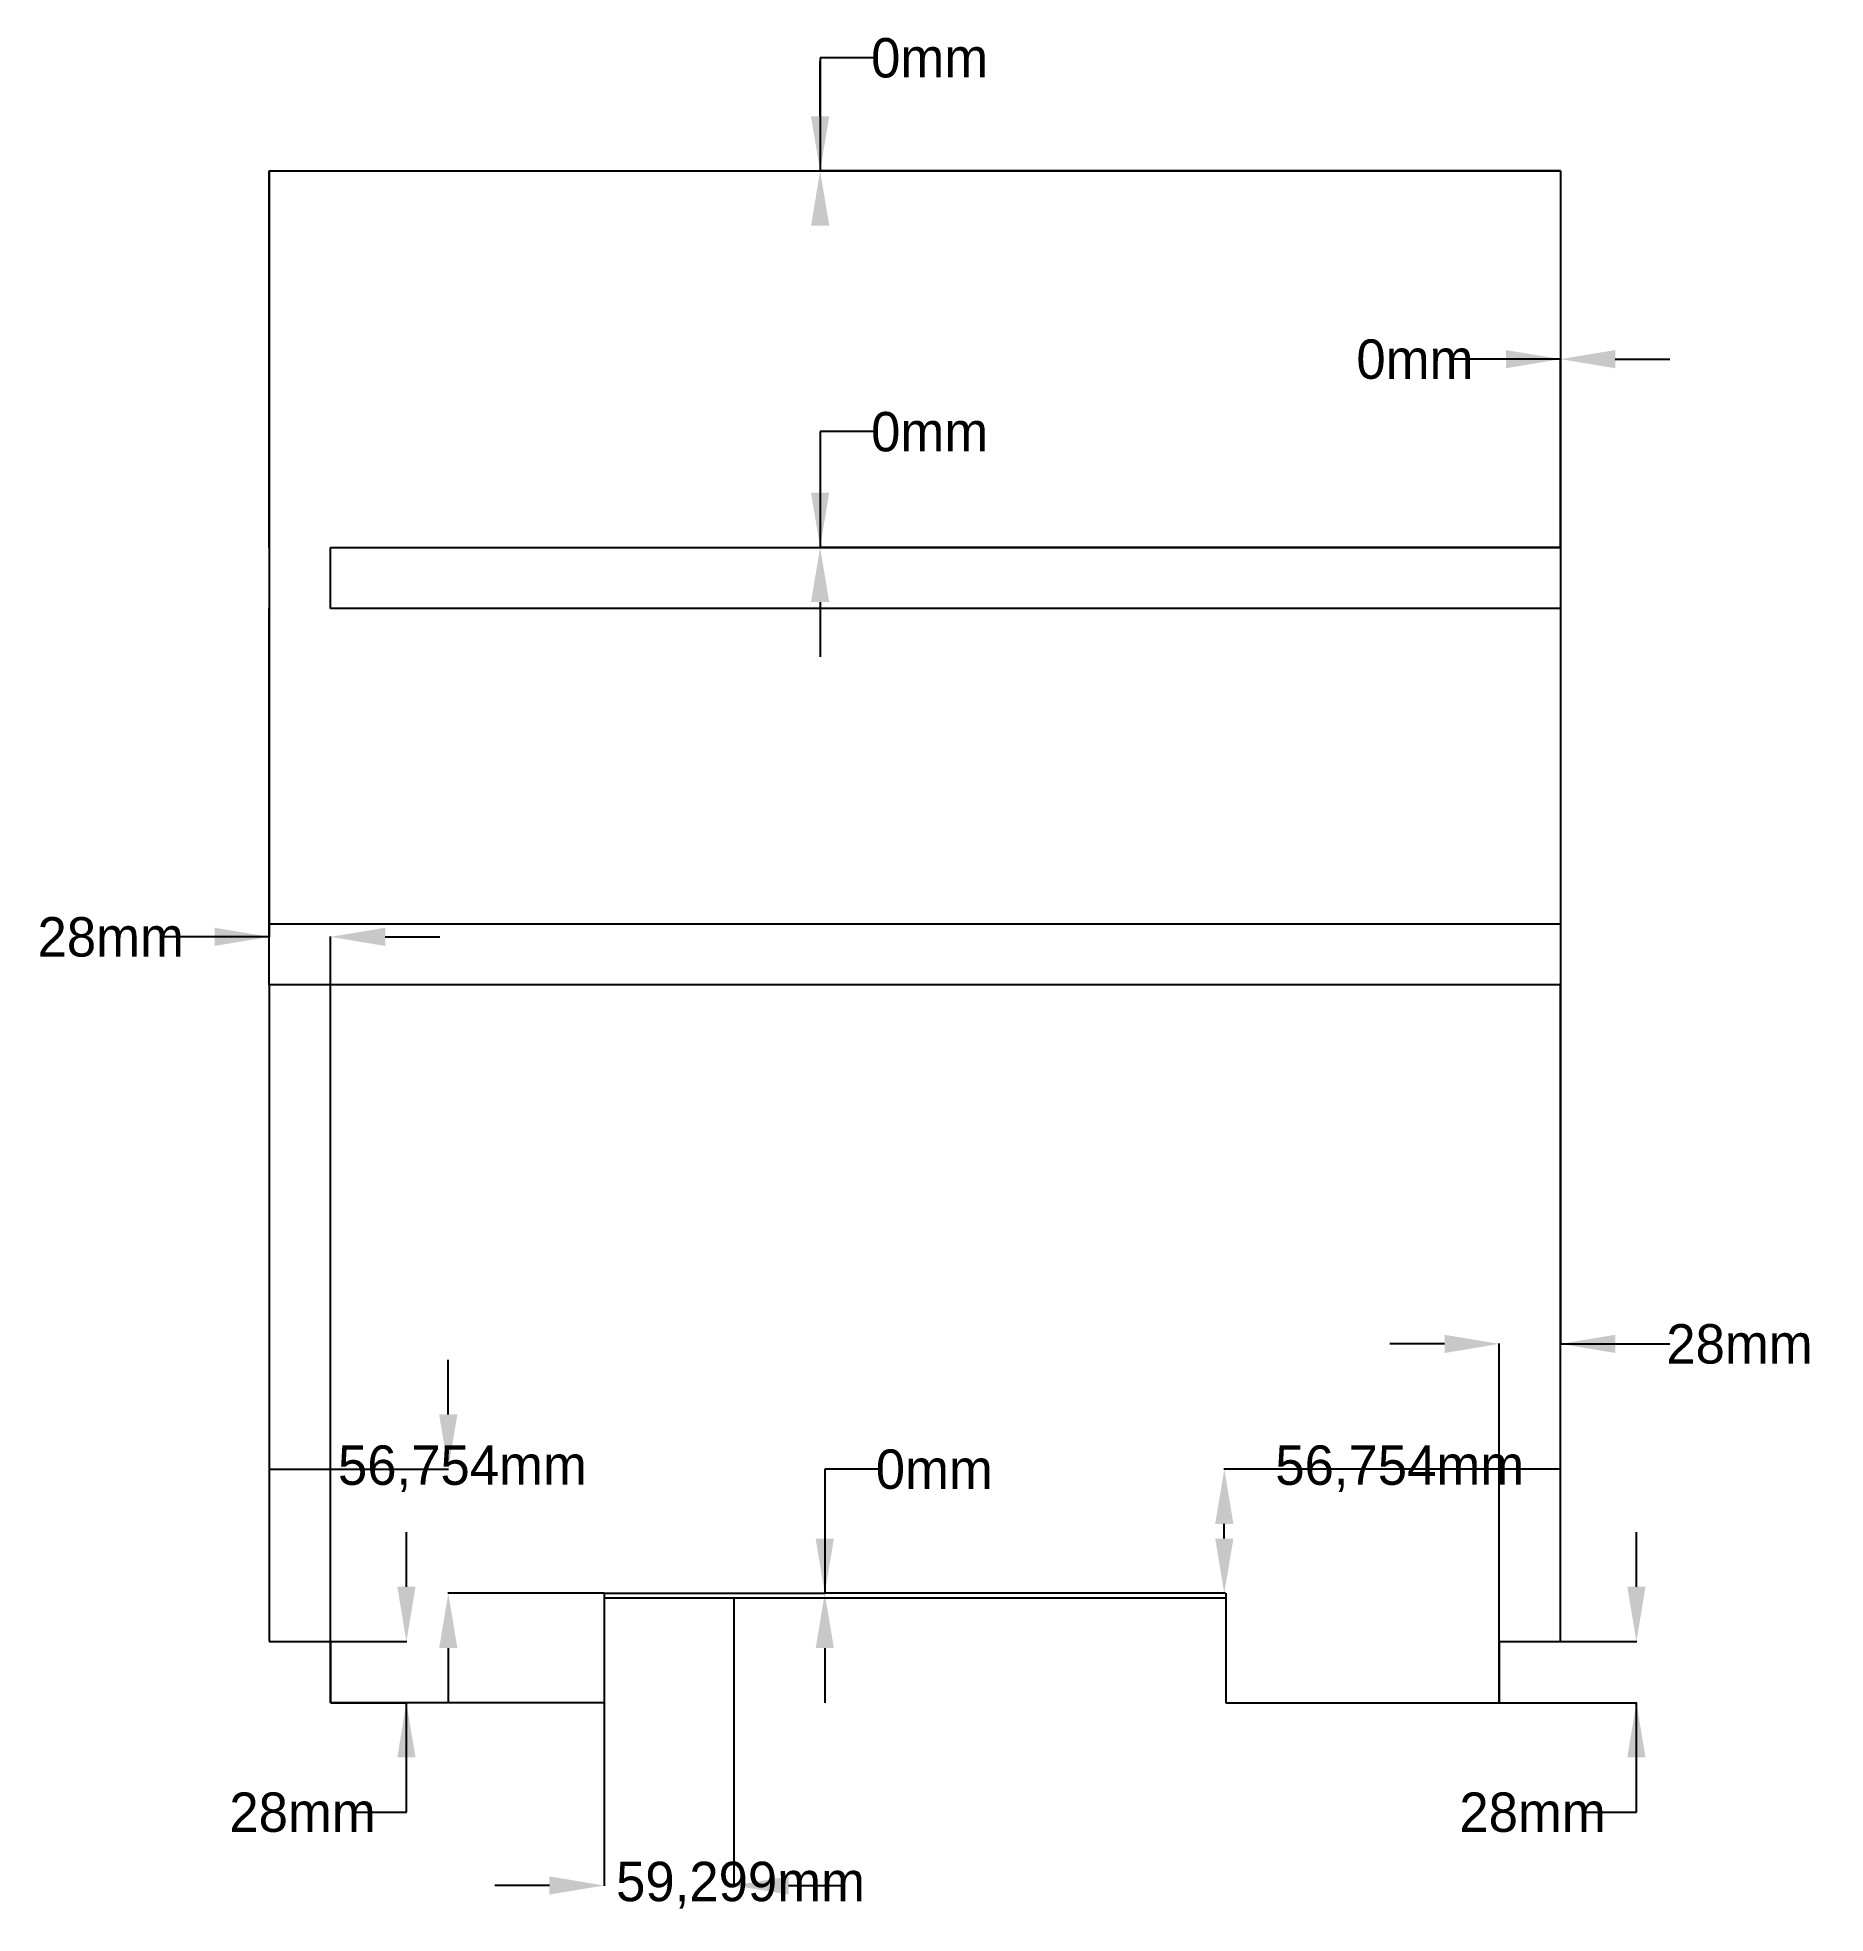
# Model space of a CAD drawing. Extents: x -106 to 711, y -96 to 761.
import ezdxf

# ---------------------------------------------------------------- set-up
doc = ezdxf.new("R2010")
doc.units = 0
doc.layers.get('0').update_dxf_attribs({"linetype": 'CONTINUOUS'})
doc.layers.get('DEFPOINTS').update_dxf_attribs({"linetype": 'CONTINUOUS'})
doc.styles.add('SPACECLAIM_ASME_CB', font='SpaceClaim ASME.ttf')
doc.dimstyles.new('SPACECLAIM_ASME_CB', dxfattribs={"dimtxt": 0.18, "dimasz": 0.18, "dimexe": 0.18, "dimexo": 0.0625, "dimgap": 0.09, "dimtad": 0, "dimtih": 1, "dimtoh": 1, "dimzin": 0, "dimcen": 0.09, "dimazin": 3, "dimtfac": 1, "dimtofl": 0, "dimtmove": 0, "dimatfit": 3})

# ---------------------------------------------------------------- blocks, each defined once
blk = doc.blocks.new('*D1')
at = {"color": 7}
for p, q in [((276.69, 751.71), (251.69, 751.71)), ((251.69, 751.71), (251.69, 700)), ((251.69, 725), (251.69, 750)), ((0.06, 700), (251.87, 700)), ((589.94, 700), (251.51, 700))]:
    blk.add_line(p, q, dxfattribs=at)
for points in [[(247.52, 725), (255.86, 725), (251.69, 700)], [(255.86, 675), (247.52, 675), (251.69, 700)]]:
    blk.add_solid(points, dxfattribs=at)
at = {"layer": 'DEFPOINTS', "color": 0}
for p in [(0, 700), (251.69, 700), (590, 700)]:
    blk.add_point(p, dxfattribs=at)
at = {"color": 7, "linetype": 'CONTINUOUS', "style": 'SPACECLAIM_ASME_CB'}
blk.add_text('0mm', height=18, dxfattribs=at).set_placement((274.98, 742.71))
blk = doc.blocks.new('*D2')
at = {"color": 7}
for p, q in [((0, 699.94), (0, 349.82)), ((0, 350), (-50, 350)), ((-25, 350), (-50, 350)), ((28, 0.06), (28, 350.18)), ((53, 350), (78, 350))]:
    blk.add_line(p, q, dxfattribs=at)
for points in [[(-25, 345.83), (-25, 354.17), (0, 350)], [(53, 354.17), (53, 345.83), (28, 350)]]:
    blk.add_solid(points, dxfattribs=at)
at = {"layer": 'DEFPOINTS', "color": 0}
for p in [(0, 700), (28, 350), (28, 0)]:
    blk.add_point(p, dxfattribs=at)
at = {"color": 7, "linetype": 'CONTINUOUS', "style": 'SPACECLAIM_ASME_CB'}
blk.add_text('28mm', height=18, dxfattribs=at).set_placement((-105.89, 341))
blk = doc.blocks.new('*D3')
at = {"color": 7}
for p, q in [((590, 327.94), (590, 163.82)), ((537, 164), (512, 164)), ((562, 0.06), (562, 164.18)), ((590, 164), (640, 164)), ((615, 164), (640, 164))]:
    blk.add_line(p, q, dxfattribs=at)
for points in [[(537, 159.83), (537, 168.17), (562, 164)], [(615, 168.17), (615, 159.83), (590, 164)]]:
    blk.add_solid(points, dxfattribs=at)
at = {"layer": 'DEFPOINTS', "color": 0}
for p in [(590, 328), (590, 164), (562, 0)]:
    blk.add_point(p, dxfattribs=at)
at = {"color": 7, "linetype": 'CONTINUOUS', "style": 'SPACECLAIM_ASME_CB'}
blk.add_text('28mm', height=18, dxfattribs=at).set_placement((638.31, 155))
blk = doc.blocks.new('*D4')
at = {"color": 7}
for p, q in [((278.82, 106.75), (253.82, 106.75)), ((253.82, 106.75), (253.82, 50)), ((153.06, 50), (254, 50)), ((436.94, 50), (253.64, 50)), ((253.82, 25), (253.82, 0))]:
    blk.add_line(p, q, dxfattribs=at)
for points in [[(249.66, 75), (257.99, 75), (253.82, 50)], [(257.99, 25), (249.66, 25), (253.82, 50)]]:
    blk.add_solid(points, dxfattribs=at)
at = {"layer": 'DEFPOINTS', "color": 0}
for p in [(153, 50), (253.82, 50), (437, 50)]:
    blk.add_point(p, dxfattribs=at)
at = {"color": 7, "linetype": 'CONTINUOUS', "style": 'SPACECLAIM_ASME_CB'}
blk.add_text('0mm', height=18, dxfattribs=at).set_placement((277.11, 97.75))
blk = doc.blocks.new('*D5')
at = {"color": 7}
for p, q in [((212.3, 47.94), (212.3, -83.69)), ((153, -0.06), (153, -83.69)), ((128, -83.51), (103, -83.51)), ((237.3, -83.51), (262.3, -83.51))]:
    blk.add_line(p, q, dxfattribs=at)
for points in [[(128, -87.68), (128, -79.35), (153, -83.51)], [(237.3, -79.35), (237.3, -87.68), (212.3, -83.51)]]:
    blk.add_solid(points, dxfattribs=at)
at = {"layer": 'DEFPOINTS', "color": 0}
for p in [(212.3, 48), (153, 0), (212.3, -83.51)]:
    blk.add_point(p, dxfattribs=at)
at = {"color": 7, "linetype": 'CONTINUOUS', "style": 'SPACECLAIM_ASME_CB'}
blk.add_text('59,299mm', height=18, dxfattribs=at).set_placement((158.45, -90.68))
blk = doc.blocks.new('*D6')
at = {"color": 7}
for p, q in [((624.65, 53), (624.65, 78)), ((590.06, 28), (624.83, 28)), ((562.06, 0), (624.83, 0)), ((624.65, -50), (624.65, 0)), ((599.65, -50), (624.65, -50))]:
    blk.add_line(p, q, dxfattribs=at)
for points in [[(620.49, 53), (628.82, 53), (624.65, 28)], [(628.82, -25), (620.49, -25), (624.65, 0)]]:
    blk.add_solid(points, dxfattribs=at)
at = {"layer": 'DEFPOINTS', "color": 0}
for p in [(590, 28), (562, 0), (624.65, 0)]:
    blk.add_point(p, dxfattribs=at)
at = {"color": 7, "linetype": 'CONTINUOUS', "style": 'SPACECLAIM_ASME_CB'}
blk.add_text('28mm', height=18, dxfattribs=at).set_placement((543.76, -59))
blk = doc.blocks.new('*D7')
at = {"color": 7}
for p, q in [((62.65, 53), (62.65, 78)), ((0.06, 28), (62.83, 28)), ((28.06, 0), (62.83, 0)), ((62.65, -50), (62.65, 0)), ((37.65, -50), (62.65, -50))]:
    blk.add_line(p, q, dxfattribs=at)
for points in [[(58.49, 53), (66.82, 53), (62.65, 28)], [(66.82, -25), (58.49, -25), (62.65, 0)]]:
    blk.add_solid(points, dxfattribs=at)
at = {"layer": 'DEFPOINTS', "color": 0}
for p in [(0, 28), (28, 0), (62.65, 0)]:
    blk.add_point(p, dxfattribs=at)
at = {"color": 7, "linetype": 'CONTINUOUS', "style": 'SPACECLAIM_ASME_CB'}
blk.add_text('28mm', height=18, dxfattribs=at).set_placement((-18.24, -59))
blk = doc.blocks.new('*D8')
at = {"color": 7}
for p, q in [((276.69, 580.86), (251.69, 580.86)), ((251.69, 580.86), (251.69, 528)), ((28.06, 528), (251.87, 528)), ((589.94, 528), (251.51, 528)), ((251.69, 503), (251.69, 478))]:
    blk.add_line(p, q, dxfattribs=at)
for points in [[(247.52, 553), (255.86, 553), (251.69, 528)], [(255.86, 503), (247.52, 503), (251.69, 528)]]:
    blk.add_solid(points, dxfattribs=at)
at = {"layer": 'DEFPOINTS', "color": 0}
for p in [(28, 528), (251.69, 528), (590, 528)]:
    blk.add_point(p, dxfattribs=at)
at = {"color": 7, "linetype": 'CONTINUOUS', "style": 'SPACECLAIM_ASME_CB'}
blk.add_text('0mm', height=18, dxfattribs=at).set_placement((274.98, 571.86))
blk = doc.blocks.new('*D9')
at = {"color": 7}
for p, q in [((81.78, 131.75), (81.78, 156.75)), ((0.06, 106.75), (81.96, 106.75)), ((152.94, 50), (81.6, 50)), ((81.78, 25), (81.78, 0))]:
    blk.add_line(p, q, dxfattribs=at)
for points in [[(77.62, 131.75), (85.95, 131.75), (81.78, 106.75)], [(85.95, 25), (77.62, 25), (81.78, 50)]]:
    blk.add_solid(points, dxfattribs=at)
at = {"layer": 'DEFPOINTS', "color": 0}
for p in [(0, 106.75), (81.78, 106.75), (153, 50)]:
    blk.add_point(p, dxfattribs=at)
at = {"color": 7, "linetype": 'CONTINUOUS', "style": 'SPACECLAIM_ASME_CB'}
blk.add_text('56,754mm', height=18, dxfattribs=at).set_placement((31.38, 99.59))
blk = doc.blocks.new('*D10')
at = {"color": 7}
for p, q in [((589.94, 106.75), (436.18, 106.75)), ((461.36, 106.75), (436.36, 106.75)), ((436.36, 106.75), (436.36, 106.75)), ((436.36, 75), (436.36, 81.75)), ((436.94, 50), (436.18, 50))]:
    blk.add_line(p, q, dxfattribs=at)
for points in [[(440.53, 81.75), (432.2, 81.75), (436.36, 106.75)], [(432.2, 75), (440.53, 75), (436.36, 50)]]:
    blk.add_solid(points, dxfattribs=at)
at = {"layer": 'DEFPOINTS', "color": 0}
for p in [(436.36, 106.75), (590, 106.75), (437, 50)]:
    blk.add_point(p, dxfattribs=at)
at = {"color": 7, "linetype": 'CONTINUOUS', "style": 'SPACECLAIM_ASME_CB'}
blk.add_text('56,754mm', height=18, dxfattribs=at).set_placement((459.65, 99.59))
blk = doc.blocks.new('*D11')
at = {"color": 7}
for p, q in [((590, 699.94), (590, 613.82)), ((590, 614), (540, 614)), ((565, 614), (540, 614)), ((590, 528.06), (590, 614.18)), ((615, 614), (640, 614))]:
    blk.add_line(p, q, dxfattribs=at)
for points in [[(565, 609.83), (565, 618.17), (590, 614)], [(615, 618.17), (615, 609.83), (590, 614)]]:
    blk.add_solid(points, dxfattribs=at)
at = {"layer": 'DEFPOINTS', "color": 0}
for p in [(590, 700), (590, 614), (590, 528)]:
    blk.add_point(p, dxfattribs=at)
at = {"color": 7, "linetype": 'CONTINUOUS', "style": 'SPACECLAIM_ASME_CB'}
blk.add_text('0mm', height=18, dxfattribs=at).set_placement((496.71, 605))

msp = doc.modelspace()

# ---------------------------------------------------------------- linework, layer by layer
for p, q in [((0, 700), (590, 700)), ((0, 528), (0, 700)), ((590, 700), (590, 528)), ((0, 528), (0, 500)), ((0, 356), (0, 500)), ((590, 500), (590, 356)), ((0, 328), (0, 28)), ((590, 28), (590, 328)), ((153, 50), (153, 0)), ((153, 48), (437, 48)), ((437, 50), (437, 0)), ((0, 28), (28, 28)), ((28, 28), (28, 0)), ((562, 28), (562, 0)), ((562, 28), (590, 28)), ((153, 0), (28, 0)), ((437, 0), (562, 0))]:
    msp.add_line(p, q)
at = {"color": 7}
for p, q in [((28, 528), (590, 528)), ((28, 500), (28, 528)), ((590, 528), (590, 500)), ((590, 500), (28, 500)), ((0, 328), (0, 356)), ((0, 356), (590, 356)), ((590, 356), (590, 328)), ((590, 328), (0, 328))]:
    msp.add_line(p, q, dxfattribs=at)

# ---------------------------------------------------------------- dimensions: what is measured, and where the dimension line sits
for base, p1, p2, angle, picture, middle in [((251.6891623998, 700), (0, 700), (590, 700), 90, '*D1', (297.4791623998, 751.7070005427)), ((590, 614), (590, 528), (590, 700), 180, '*D11', (519.21, 614)), ((251.6891623998, 528), (590, 528), (28, 528), 270, '*D8', (297.4791623998, 580.8586363212)), ((590, 164), (562, 0), (590, 328), 180, '*D3', (667.099, 164)), ((81.7831, 106.7544), (153, 50), (0, 106.7544), 270, '*D9', (81.7831, 106.7544)), ((253.8247669526, 50), (153, 49.9999999999), (437, 50), 90, '*D4', (299.6147669526, 106.7544256064)), ((436.363, 106.7544), (437, 50), (590, 106.7544), 90, '*D10', (510.053, 106.7544)), ((62.652, 0), (0, 28), (28, 0), 90, '*D7', (10.553, -50)), ((624.652, 0), (590, 28), (562, 0), 270, '*D6', (572.553, -50)), ((212.2986, -83.5134), (153, 0), (212.2986, 48), 180, '*D5', (208.8516, -83.5134))]:
    dim = msp.add_linear_dim(base=base, p1=p1, p2=p2, angle=angle, text='{\\fSpaceClaim ASME CB|b0|i0;<>}', dimstyle='SPACECLAIM_ASME_CB', override={"dimtxt": 18, "dimasz": 25, "dimtad": 0, "dimtih": 1, "dimtoh": 1, "dimdec": 3, "dimlfac": 1, "dimzin": 8, "dimdsep": 44, "dimlunit": 2, "dimpost": 'mm', "dimsah": 1, "dimclrd": 7, "dimclre": 7, "dimclrt": 7, "dimadec": 1, "dimtdec": 3, "dimtix": 1, "dimtzin": 8}, dxfattribs=at)
    dim.commit()
    dim.dimension.update_dxf_attribs({"geometry": picture, "text_midpoint": middle, "dimtype": 160})
dim = msp.add_linear_dim(base=(28, 350), p1=(0, 700), p2=(28, 0), text='{\\fSpaceClaim ASME CB|b0|i0;<>}', dimstyle='SPACECLAIM_ASME_CB', override={"dimtxt": 18, "dimasz": 25, "dimtad": 0, "dimtih": 1, "dimtoh": 1, "dimdec": 3, "dimlfac": 1, "dimzin": 8, "dimdsep": 44, "dimlunit": 2, "dimpost": 'mm', "dimsah": 1, "dimclrd": 7, "dimclre": 7, "dimclrt": 7, "dimadec": 1, "dimtdec": 3, "dimtix": 1, "dimtzin": 8}, dxfattribs=at)
dim.commit()
dim.dimension.update_dxf_attribs({"geometry": '*D2', "text_midpoint": (-77.099, 350), "dimtype": 160})

doc.saveas('drawing.dxf')
